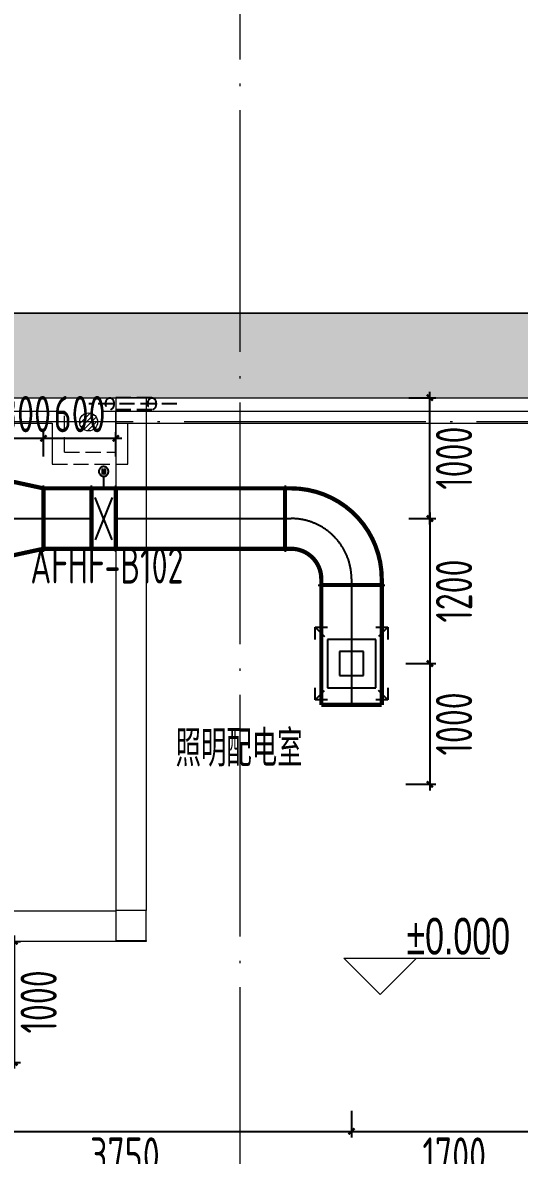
# Model space of a CAD drawing. Extents: x 4 to 13611208, y -605838 to 574722.
# Drawn here: x 13451502 to 13455611, y 198488 to 207864 of the extents above; entities that cross this region are included whole.
import ezdxf

# ---------------------------------------------------------------- set-up
doc = ezdxf.new("R2010")
doc.units = 0
doc.header["$LTSCALE"] = 1000
doc.header["$MEASUREMENT"] = 0
for name, pattern in [('CENTER2', [28.575000000000003, 19.05, -3.175, 3.175, -3.175]), ('DASH', [0.35, 0.25, -0.1]), ('DOTE', [2.4200000000000004, 2, -0.2, 0.02, -0.2])]:
    doc.linetypes.add(name, pattern=pattern)
for name, color, linetype in [('DUCT-K-P标注', 7, 'Continuous'), ('DUCT-K-S中心线', 5, 'CENTER2'), ('DUCT-K-S法兰', 2, 'Continuous'), ('DUCT-K-S管', 40, 'Continuous'), ('DUCT-K-S管端线', 4, 'Continuous'), ('DUCT-K-S阀门', 7, 'Continuous'), ('DUCT-K-S风口', 7, 'Continuous')]:
    doc.layers.add(name, color=color, linetype=linetype)
for name, color, linetype, lineweight in [('pipe排水', 8, 'Continuous', 5), ('建筑底图', 8, 'Continuous', 13), ('预埋管', 8, 'Continuous', 5)]:
    doc.layers.add(name, color=color, linetype=linetype, lineweight=lineweight)
doc.styles.add('67', font='gbenor.shx', dxfattribs={"width": 0.7, "bigfont": 'hztxt.shx'})
doc.styles.add('C', font='HZTXT_E', dxfattribs={"width": 0.7, "bigfont": 'HZTXT'})
doc.styles.add('du', font='gbenor.shx', dxfattribs={"width": 0.8, "bigfont": 'hztxt.shx'})
doc.dimstyles.new('67', dxfattribs={"dimscale": 100, "dimtxt": 3, "dimasz": 0.5, "dimexe": 0.5, "dimexo": 2, "dimgap": 0.5, "dimtad": 2, "dimdec": 0, "dimrnd": 5, "dimzin": 0, "dimdsep": 46, "dimtxsty": 'du', "dimblk": 'ARCHTICK', "dimcen": 0, "dimdle": 0.5, "dimclrd": 256, "dimclre": 256, "dimclrt": 256, "dimazin": 0, "dimtfac": 1, "dimtdec": 0, "dimtix": 1, "dimtmove": 2, "dimatfit": 3, "dimfxl": 100, "dimtolj": 1, "dimtzin": 0, "dimlwd": -1, "dimlwe": -1, "dimarcsym": 0})
pattern_1 = [(45, (793255.2557103541, 7.916241884231567e-09), (-176.7766952966369, 176.7766952966369), []), (49.99999999999999, (793255.2557103541, 7.916241884231567e-09), (717.2601826007534, -62.75213498259511), [75, -825]), (355, (793255.2557103541, 7.916241884231567e-09), (-138.751333613, 752.1921337000118), [60, -660]), (100.4514, (793315.0273903534, -5.229339992074529), (578.5093817140216, 689.4395420609536), [63.74019000000001, -701.142112]), (46.18420000000001, (793255.2557103541, 200.0000000079162), (1067.241048625644, -165.5190143290181), [112.5, -1237.5]), (96.6356, (793344.1924553532, 186.2066930079018), (934.6627055487033, 974.1178709004417), [95.610288, -1051.713]), (351.1842, (793255.2557103541, 200.0000000079162), (934.6619451336272, 974.1186009253246), [90, -990]), (21, (793355.2557103541, 150.0000000079162), (596.9070521184617, -402.6188906653388), [75, -825]), (326.0000000000001, (793355.2557103541, 150.0000000079162), (243.3153319215817, 725.150045046853), [60, -660]), (71.4514, (793404.9979433548, 116.4483940079226), (840.22262858149, 322.5304967099524), [63.74019000000001, -701.142112]), (37.50000000000001, (793255.2557103541, 7.916241884231567e-09), (12.15985531729067, 332.8938538313115), [0, -652, 0, -670, 0, -662.5]), (7.499999999999999, (793255.2557103541, 7.916241884231567e-09), (263.0695374421486, 394.4117118823602), [0, -382, 0, -637, 0, -252.5]), (327.5, (793032.2557103541, 7.916241884231567e-09), (533.822436172409, -22.55487173437976), [0, -250, 0, -780, 0, -1035]), (317.5, (792932.2557103541, 7.916241884231567e-09), (583.1861693423863, 100.1049823323177), [0, -325, 0, -518, 0, -735])]

# ---------------------------------------------------------------- blocks, each defined once
blk = doc.blocks.new('地漏')
at = {"layer": 'pipe排水'}
h = blk.add_hatch(dxfattribs=at)
h.set_pattern_fill('ANSI31', color=8, scale=25, style=0)
h.set_pattern_definition([(45, (-444803.9495521076, -349136.3974404513), (-28.0633003783411, 28.0633003783411), [])])
h.paths.add_polyline_path([(100, 0, 1), (-100, 0, 1)])
blk.add_circle((0, 0), 100, dxfattribs=at)
blk = doc.blocks.new('A$C00460B6A')
at = {"layer": '预埋管', "linetype": 'DASH', "lineweight": -3, "ltscale": 0.5}
for p, q in [((523.463043898344, 100.0014334181324), (174.7439385093749, 100.0014303093776)), ((523.463043898344, 100.0014334181324), (174.7439385093749, 100.0014303093776)), ((729.1189822256565, 50.00143341813236), (-0.006739586591720581, 50.00143030937761)), ((523.4630443789065, 0.00143341813236475), (174.7439389880747, 0.001430309377610683))]:
    blk.add_line(p, q, dxfattribs=at)
for centre in [(174.7439387496561, 50.00143030937761), (523.4630441386253, 50.00143341813236)]:
    blk.add_ellipse(centre, major_axis=(-2.429254217184632e-07, 49.99999999906868), ratio=0.6701911663388869, start_param=3.141592653510884, end_param=9.42477796069047, dxfattribs=at)
blk = doc.blocks.new('_FZH')
blk.add_lwpolyline([(-0.5, -0.5), (0.5, -0.5), (0.5000000000000001, 0.5), (-0.4999999999999999, 0.5)], close=True)
blk = doc.blocks.new('_ArchTick')
at = {"color": 0, "linetype": 'ByBlock', "const_width": 0.4}
blk.add_lwpolyline([(-0.5, -0.5), (0.5, 0.5)], dxfattribs=at)
blk = doc.blocks.new('*D366')
at = {"layer": 'DUCT-K-P标注', "transparency": 16777216}
for p, q in [((13454870.41981525, 203709.5146907184), (13454870.41981525, 204809.5139728815)), ((13454695.4482039, 204759.5139728815), (13454920.41981525, 204759.5139728815)), ((13454695.71884082, 203759.5146907184), (13454920.41981525, 203759.5146907184))]:
    blk.add_line(p, q, dxfattribs=at)
at = {"layer": 'DUCT-K-P标注', "transparency": 16777216, "xscale": 50, "yscale": 50, "zscale": 50}
for p, rotation in [((13454870.41981525, 204759.5139728815), 90), ((13454870.41981525, 203759.5146907184), 270)]:
    blk.add_blockref('_ArchTick', p, dxfattribs=dict(at, rotation=rotation))
at = {"layer": 'DUCT-K-P标注', "transparency": 16777216, "insert": (13455070.41981525, 204259.5143318021), "char_height": 300, "attachment_point": 5, "rotation": 90, "style": 'du'}
blk.add_mtext('\\A1;1000', dxfattribs=at)
blk = doc.blocks.new('*D479')
at = {"layer": 'DUCT-K-P标注', "transparency": 16777216}
for p, q in [((13451374.07389228, 204423.9226198739), (13451324.07389228, 204423.9226198739)), ((13451374.07389228, 204274.5146907186), (13451374.07389228, 204473.9226198739)), ((13451374.07389228, 204423.9226198739), (13451674.47389228, 204423.9226198739)), ((13451674.47389228, 204274.5146907186), (13451674.47389228, 204473.9226198739)), ((13451674.47389228, 204423.9226198739), (13451724.47389228, 204423.9226198739))]:
    blk.add_line(p, q, dxfattribs=at)
at = {"layer": 'DUCT-K-P标注', "transparency": 16777216, "xscale": 50, "yscale": 50, "zscale": 50}
blk.add_blockref('_ArchTick', (13451374.07389228, 204423.9226198739), dxfattribs=at)
at = {"layer": 'DUCT-K-P标注', "transparency": 16777216, "xscale": 50, "yscale": 50, "zscale": 50, "rotation": 180}
blk.add_blockref('_ArchTick', (13451674.47389228, 204423.9226198739), dxfattribs=at)
at = {"layer": 'DUCT-K-P标注', "transparency": 16777216, "insert": (13451524.27389228, 204623.9226198739), "char_height": 300, "attachment_point": 5, "style": 'du'}
blk.add_mtext('\\A1;300', dxfattribs=at)
blk = doc.blocks.new('*D480')
at = {"layer": 'DUCT-K-P标注', "transparency": 16777216}
for p, q in [((13451624.47389228, 204423.9226198739), (13452322.36620434, 204423.9226198739)), ((13451674.47389228, 204274.5146907186), (13451674.47389228, 204473.9226198739)), ((13452272.36620434, 204274.5146907186), (13452272.36620434, 204473.9226198739))]:
    blk.add_line(p, q, dxfattribs=at)
at = {"layer": 'DUCT-K-P标注', "transparency": 16777216, "xscale": 50, "yscale": 50, "zscale": 50, "rotation": 180}
blk.add_blockref('_ArchTick', (13451674.47389228, 204423.9226198739), dxfattribs=at)
at = {"layer": 'DUCT-K-P标注', "transparency": 16777216, "xscale": 50, "yscale": 50, "zscale": 50}
blk.add_blockref('_ArchTick', (13452272.36620434, 204423.9226198739), dxfattribs=at)
at = {"layer": 'DUCT-K-P标注', "transparency": 16777216, "insert": (13451973.42004831, 204623.9226198739), "char_height": 300, "attachment_point": 5, "style": 'du'}
blk.add_mtext('\\A1;600', dxfattribs=at)
blk = doc.blocks.new('*D481')
at = {"layer": 'DUCT-K-P标注', "transparency": 16777216}
for p, q in [((13450472.58630783, 198857.5073482728), (13450472.58630783, 198637.0606962675)), ((13454222.36620459, 198857.5073482728), (13454222.36620459, 198637.0606962675)), ((13450422.58630783, 198687.0606962675), (13454272.36620459, 198687.0606962675))]:
    blk.add_line(p, q, dxfattribs=at)
at = {"layer": 'DUCT-K-P标注', "transparency": 16777216, "xscale": 50, "yscale": 50, "zscale": 50, "rotation": 180}
blk.add_blockref('_ArchTick', (13450472.58630783, 198687.0606962675), dxfattribs=at)
at = {"layer": 'DUCT-K-P标注', "transparency": 16777216, "xscale": 50, "yscale": 50, "zscale": 50}
blk.add_blockref('_ArchTick', (13454222.36620459, 198687.0606962675), dxfattribs=at)
at = {"layer": 'DUCT-K-P标注', "transparency": 16777216, "insert": (13452347.47625621, 198487.0606962675), "char_height": 300, "attachment_point": 5, "style": 'du'}
blk.add_mtext('\\A1;3750', dxfattribs=at)
blk = doc.blocks.new('*D482')
at = {"layer": 'DUCT-K-P标注', "transparency": 16777216}
for p, q in [((13454222.36620459, 198857.5073482728), (13454222.36620459, 198637.0606962675)), ((13455922.36620662, 198857.5073482728), (13455922.36620662, 198637.0606962675)), ((13454172.36620459, 198687.0606962675), (13455972.36620662, 198687.0606962675))]:
    blk.add_line(p, q, dxfattribs=at)
at = {"layer": 'DUCT-K-P标注', "transparency": 16777216, "xscale": 50, "yscale": 50, "zscale": 50, "rotation": 180}
blk.add_blockref('_ArchTick', (13454222.36620459, 198687.0606962675), dxfattribs=at)
at = {"layer": 'DUCT-K-P标注', "transparency": 16777216, "xscale": 50, "yscale": 50, "zscale": 50}
blk.add_blockref('_ArchTick', (13455922.36620662, 198687.0606962675), dxfattribs=at)
at = {"layer": 'DUCT-K-P标注', "transparency": 16777216, "insert": (13455072.3662056, 198487.0606962675), "char_height": 300, "attachment_point": 5, "style": 'du'}
blk.add_mtext('\\A1;1700', dxfattribs=at)
blk = doc.blocks.new('*D483')
at = {"layer": 'DUCT-K-P标注', "transparency": 16777216}
for p, q in [((13451433.9809531, 199207.5073482728), (13451433.9809531, 200309.5146856237)), ((13451278.28363047, 200259.5146856237), (13451483.9809531, 200259.5146856237)), ((13451278.28363047, 199257.5073482728), (13451483.9809531, 199257.5073482728))]:
    blk.add_line(p, q, dxfattribs=at)
at = {"layer": 'DUCT-K-P标注', "transparency": 16777216, "xscale": 50, "yscale": 50, "zscale": 50}
for p, rotation in [((13451433.9809531, 200259.5146856237), 90), ((13451433.9809531, 199257.5073482728), 270)]:
    blk.add_blockref('_ArchTick', p, dxfattribs=dict(at, rotation=rotation))
at = {"layer": 'DUCT-K-P标注', "transparency": 16777216, "insert": (13451633.9809531, 199758.5110169504), "char_height": 300, "attachment_point": 5, "rotation": 90, "style": 'du'}
blk.add_mtext('\\A1;1000', dxfattribs=at)
blk = doc.blocks.new('*D485')
at = {"layer": 'DUCT-K-P标注', "transparency": 16777216}
for p, q in [((13454695.71884082, 203759.5146907184), (13454920.41981525, 203759.5146907184)), ((13454870.41981525, 203809.5146907184), (13454870.41981525, 202509.4487318688)), ((13454672.36620459, 202559.4487318688), (13454920.41981525, 202559.4487318688))]:
    blk.add_line(p, q, dxfattribs=at)
at = {"layer": 'DUCT-K-P标注', "transparency": 16777216, "xscale": 50, "yscale": 50, "zscale": 50}
for p, rotation in [((13454870.41981525, 203759.5146907184), 90), ((13454870.41981525, 202559.4487318688), 270)]:
    blk.add_blockref('_ArchTick', p, dxfattribs=dict(at, rotation=rotation))
at = {"layer": 'DUCT-K-P标注', "transparency": 16777216, "insert": (13455070.41981525, 203159.4817112958), "char_height": 300, "attachment_point": 5, "rotation": 90, "style": 'du'}
blk.add_mtext('\\A1;1200', dxfattribs=at)
blk = doc.blocks.new('*D486')
at = {"layer": 'DUCT-K-P标注', "transparency": 16777216}
for p, q in [((13454672.36620459, 202559.4487318688), (13454920.41981525, 202559.4487318688)), ((13454870.41981525, 202609.4487318688), (13454870.41981525, 201509.5146907187)), ((13454672.36620459, 201559.5146907187), (13454920.41981525, 201559.5146907187))]:
    blk.add_line(p, q, dxfattribs=at)
at = {"layer": 'DUCT-K-P标注', "transparency": 16777216, "xscale": 50, "yscale": 50, "zscale": 50}
for p, rotation in [((13454870.41981525, 202559.4487318688), 90), ((13454870.41981525, 201559.5146907187), 270)]:
    blk.add_blockref('_ArchTick', p, dxfattribs=dict(at, rotation=rotation))
at = {"layer": 'DUCT-K-P标注', "transparency": 16777216, "insert": (13455070.41981525, 202059.481711296), "char_height": 300, "attachment_point": 5, "rotation": 90, "style": 'du'}
blk.add_mtext('\\A1;1000', dxfattribs=at)
blk = doc.blocks.new('$风口$00000060')
for p, q in [((-299.9999999996071, 300.000000000131), (-199.9999999997381, 299.9999999998763)), ((-299.9999999998654, 200.0000000002619), (-299.9999999996071, 300.000000000131)), ((-299.9999999996071, 300.000000000131), (-222.7858342143918, 222.7858342143372)), ((199.9999999997381, 299.9999999995489), (299.9999999996071, 299.9999999998035)), ((299.9999999996071, 299.9999999998035), (222.7858342142099, 222.7858342141917)), ((299.9999999996071, 299.9999999998035), (299.9999999998654, 199.9999999999345)), ((-299.9999999994143, -299.9999999996071), (-299.9999999996726, -199.9999999997381)), ((-299.9999999994143, -299.9999999996071), (-222.7858342140134, -222.7858342139953)), ((299.9999999996071, -300.0000000001346), (222.7858342143918, -222.7858342143372)), ((299.9999999998654, -200.0000000002656), (299.9999999996071, -300.0000000001346)), ((-199.9999999995453, -299.9999999993524), (-299.9999999994143, -299.9999999996071)), ((299.9999999996071, -300.0000000001346), (199.9999999997381, -299.9999999998763))]:
    blk.add_line(p, q)
at = {"color": 0}
for p, q in [((-199.9999999997417, 199.9999999997381), (-199.9999999997417, -199.9999999997381)), ((199.9999999997381, 199.9999999997381), (-199.9999999997417, 199.9999999997381)), ((199.9999999997381, -199.9999999997381), (199.9999999997381, 199.9999999997381)), ((-99.99999999986903, 99.99999999986903), (-99.99999999986903, -99.99999999986903)), ((99.99999999986903, 99.99999999986903), (-99.99999999986903, 99.99999999986903)), ((99.99999999986903, -99.99999999986903), (99.99999999986903, 99.99999999986903)), ((-99.99999999986903, -99.99999999986903), (99.99999999986903, -99.99999999986903)), ((-199.9999999997417, -199.9999999997381), (199.9999999997381, -199.9999999997381))]:
    blk.add_line(p, q, dxfattribs=at)

msp = doc.modelspace()

# ---------------------------------------------------------------- hatches: boundary and pattern name
at = {"layer": '建筑底图'}
h = msp.add_hatch(dxfattribs=at)
h.set_pattern_fill('钢筋混凝土', color=8, scale=100, style=0)
h.set_pattern_definition(pattern_1)
h.paths.add_polyline_path([(13453297.36620497, 204759.513968801), (13453297.36620497, 205459.5139688007), (13459597.36620497, 205459.5139688007), (13459597.36620497, 207859.5147523298), (13473697.36620497, 207859.5147523298), (13473697.36620497, 198159.5146857101), (13472897.36620497, 198159.5146857101), (13472897.36620497, 207059.5147523298), (13460397.36620497, 207059.5147523298), (13460397.36620497, 204759.5139688109)])
h = msp.add_hatch(dxfattribs=at)
h.set_pattern_fill('钢筋混凝土', color=8, scale=100, style=0)
h.set_pattern_definition(pattern_1)
h.paths.add_polyline_path([(13421897.36620497, 205459.513968757), (13421897.36620497, 204559.5139687572), (13422497.36620497, 204559.5139687581), (13422497.36620497, 204759.5139687581), (13453297.36620497, 204759.513968801), (13453297.36620497, 205459.5139688007)])
h.paths.add_polyline_path([(13333997.36620319, 206729.5125361029), (13333397.36620318, 206729.5125338955), (13333397.36620319, 204559.5139686338), (13413397.36620497, 204559.5139687454), (13413397.36620497, 205259.5139687452), (13333997.36620319, 205259.5139686347)])

# ---------------------------------------------------------------- linework, layer by layer
at = {"layer": 'DUCT-K-S中心线'}
for p, q in [((13451374.27389228, 203759.5146907186), (13451674.27389228, 203759.5146907186)), ((13451674.47389228, 203759.5146907186), (13452071.96620432, 203759.514690717)), ((13452272.36620432, 203759.514690717), (13453672.16620459, 203759.5146907184)), ((13453672.36620459, 203759.5146907184), (13453722.36620459, 203759.5146907185)), ((13454222.36620459, 203259.5146907184), (13454222.36620459, 203209.5146907184)), ((13454222.36620459, 203209.3146907184), (13454222.36620459, 202217.4849710866))]:
    msp.add_line(p, q, dxfattribs=at)
msp.add_arc((13453722.36620458, 203259.5146907172), 500.0000000012806, 1.434072921432882e-10, 89.99999999978657, dxfattribs=at)
at = {"layer": 'DUCT-K-S法兰'}
for p, q in [((13451674.37389228, 203484.5146907186), (13451674.37389228, 204034.5146907186)), ((13452072.06620432, 203484.514690717), (13452072.06620432, 204034.514690717)), ((13452272.26620432, 203484.514690717), (13452272.26620432, 204034.514690717)), ((13453672.26620459, 204034.5146907184), (13453672.26620459, 203484.5146907184)), ((13453947.36620459, 203209.4146907184), (13454497.36620459, 203209.4146907184))]:
    msp.add_line(p, q, dxfattribs=at)
at = {"layer": 'DUCT-K-S法兰', "color": 18, "true_color": 0x000000}
for p in [(13451674.27389228, 203759.5146907186, 4300), (13451674.47389228, 203759.5146907186, 4300), (13452071.96620432, 203759.514690717, 4300), (13452072.16620432, 203759.514690717, 4300), (13452272.16620432, 203759.514690717, 4300), (13452272.36620432, 203759.514690717, 4300), (13453672.16620459, 203759.5146907184, 4300), (13453672.36620459, 203759.5146907184, 4300), (13454222.36620459, 203209.5146907184, 4300), (13454222.36620459, 203209.3146907184, 4300)]:
    msp.add_point(p, dxfattribs=at)
at = {"layer": 'DUCT-K-S管', "const_width": 35}
for points in [[(13451374.27389228, 204074.5146907186), (13451674.27389228, 204009.5146907186)], [(13452071.96620432, 204009.514690717), (13451674.47389228, 204009.5146907186)], [(13451674.47389228, 204009.5146907186), (13451674.47389228, 203509.5146907186)], [(13452071.96620432, 203509.514690717), (13452071.96620432, 204009.514690717)], [(13452072.16620432, 204009.514690717), (13452272.16620432, 204009.514690717)], [(13453672.16620459, 204009.5146907184), (13452272.36620432, 204009.514690717)], [(13452272.36620432, 204009.514690717), (13452272.36620432, 203509.514690717)], [(13453672.16620459, 203509.5146907184), (13453672.16620459, 204009.5146907184)], [(13453672.36620459, 204009.5146907184), (13453722.36620459, 204009.5146907185)], [(13451374.27389228, 203444.5146907186), (13451674.27389228, 203509.5146907186)], [(13451674.47389228, 203509.5146907186), (13452071.96620432, 203509.514690717)], [(13452272.16620432, 203509.514690717), (13452072.16620432, 203509.514690717)], [(13452272.36620432, 203509.514690717), (13453672.16620459, 203509.5146907184)], [(13453722.36620459, 203509.5146907185), (13453672.36620459, 203509.5146907184)], [(13453972.36620459, 203209.5146907184), (13453972.36620459, 203259.5146907184)], [(13454472.36620459, 203259.5146907184), (13454472.36620459, 203209.5146907184)], [(13453972.36620459, 203209.3146907184), (13453972.36620459, 202217.4849710866)], [(13454472.36620459, 203209.3146907184), (13453972.36620459, 203209.3146907184)], [(13454472.36620459, 202217.4849710866), (13454472.36620459, 203209.3146907184)], [(13453972.36620459, 202217.4849710866), (13454472.36620459, 202217.4849710866)]]:
    msp.add_lwpolyline(points, dxfattribs=at)
at = {"layer": 'DUCT-K-S管', "extrusion": (0, 0, -1), "const_width": 35}
for points in [[(-13453722.36620459, 204009.5146907185, 0.4142135623736065), (-13454472.36620458, 203259.5146907184)], [(-13453722.36620459, 203509.5146907185, 0.414213562372379), (-13453972.36620459, 203259.5146907184)]]:
    msp.add_lwpolyline(points, format="xyb", dxfattribs=at)
at = {"layer": 'DUCT-K-S管', "color": 18, "true_color": 0x000000}
for p in [(13451674.27389228, 203759.5146907186, 4300), (13453672.36620459, 203759.5146907184, 4300), (13454222.36620459, 203209.5146907184, 4300)]:
    msp.add_point(p, dxfattribs=at)
at = {"layer": 'DUCT-K-S管端线'}
for p, q in [((13451674.27389228, 203509.5146907186), (13451674.27389228, 204009.5146907186)), ((13452072.16620432, 204009.514690717), (13452072.16620432, 203509.514690717)), ((13452272.16620432, 204009.514690717), (13452272.16620432, 203509.514690717)), ((13453672.36620459, 204009.5146907184), (13453672.36620459, 203509.5146907184)), ((13454472.36620459, 203209.5146907184), (13453972.36620459, 203209.5146907184))]:
    msp.add_line(p, q, dxfattribs=at)
at = {"layer": 'DUCT-K-S阀门'}
for p, q in [((13452133.04030029, 204157.8311583497), (13452132.26364231, 204152.3049496668)), ((13452132.26364231, 204152.3049496668), (13452132.26364231, 204146.7244317672)), ((13452132.26364231, 204146.7244317672), (13452133.04030029, 204141.1982230843)), ((13452134.57849949, 204163.19549645), (13452133.04030029, 204157.8311583497)), ((13452133.04030029, 204141.1982230843), (13452134.57849949, 204135.833884984)), ((13452136.84830061, 204168.2935532285), (13452134.57849949, 204163.19549645)), ((13452134.57849949, 204135.833884984), (13452136.84830061, 204130.7358282056)), ((13452139.80552455, 204173.0261008087), (13452136.84830061, 204168.2935532285)), ((13452136.84830061, 204130.7358282056), (13452139.80552455, 204126.0032806253)), ((13452143.39261231, 204177.3010255354), (13452139.80552455, 204173.0261008087)), ((13452139.80552455, 204126.0032806253), (13452143.39261231, 204121.7283558987)), ((13452147.53974531, 204181.0351208613), (13452143.39261231, 204177.3010255354)), ((13452143.39261231, 204121.7283558987), (13452147.53974531, 204117.9942605727)), ((13452152.16620432, 204184.1557068684), (13452147.53974531, 204181.0351208613)), ((13452147.53974531, 204117.9942605727), (13452152.16620432, 204114.8736745656)), ((13452157.18194059, 204186.6020448997), (13452152.16620432, 204184.1557068684)), ((13452162.4893285, 204188.326519768), (13452157.18194059, 204186.6020448997)), ((13452161.19477575, 204175.0739717961), (13452172.16621852, 204124.0147509503)), ((13452161.19477575, 204124.014690717), (13452161.19477575, 204175.0739717961)), ((13452167.98506579, 204189.2955665317), (13452162.4893285, 204188.326519768)), ((13452173.56218419, 204189.4903237978), (13452167.98506579, 204189.2955665317)), ((13452172.16621852, 204124.0147509503), (13452183.137658, 204175.0146858747)), ((13452179.11213143, 204188.9070008375), (13452173.56218419, 204189.4903237978)), ((13452184.5268841, 204187.5569513688), (13452179.11213143, 204188.9070008375)), ((13452183.137658, 204175.0146858747), (13452183.137658, 204124.014690717)), ((13452189.7010502, 204185.466452569), (13452184.5268841, 204187.5569513688)), ((13452194.53392046, 204182.6761936192), (13452189.7010502, 204185.466452569)), ((13452198.93142858, 204179.2404837361), (13452194.53392046, 204182.6761936192)), ((13452194.53392046, 204116.3531878148), (13452198.93142858, 204119.7888976979)), ((13452202.80798205, 204175.2261951045), (13452198.93142858, 204179.2404837361)), ((13452198.93142858, 204119.7888976979), (13452202.80798205, 204123.8031863295)), ((13452206.08812817, 204170.7114612864), (13452202.80798205, 204175.2261951045)), ((13452202.80798205, 204123.8031863295), (13452206.08812817, 204128.3179201477)), ((13452208.70802263, 204165.7841564401), (13452206.08812817, 204170.7114612864)), ((13452206.08812817, 204128.3179201477), (13452208.70802263, 204133.245224994)), ((13452210.61667216, 204160.5401849497), (13452208.70802263, 204165.7841564401)), ((13452208.70802263, 204133.245224994), (13452210.61667216, 204138.4891964843)), ((13452211.77692707, 204155.0816147554), (13452210.61667216, 204160.5401849497)), ((13452210.61667216, 204138.4891964843), (13452211.77692707, 204143.9477666786)), ((13452212.16620432, 204149.514690717), (13452211.77692707, 204155.0816147554)), ((13452211.77692707, 204143.9477666786), (13452212.16620432, 204149.514690717)), ((13452152.16620432, 204114.8736745656), (13452157.18194059, 204112.4273365343)), ((13452157.18194059, 204112.4273365343), (13452162.4893285, 204110.702861666)), ((13452162.4893285, 204110.702861666), (13452167.98506579, 204109.7338149023)), ((13452167.98506579, 204109.7338149023), (13452173.56218419, 204109.5390576363)), ((13452172.16620432, 204009.514690717), (13452172.16620432, 204109.514690717)), ((13452173.56218419, 204109.5390576363), (13452179.11213143, 204110.1223805965)), ((13452179.11213143, 204110.1223805965), (13452184.5268841, 204111.4724300652)), ((13452184.5268841, 204111.4724300652), (13452189.7010502, 204113.5629288651)), ((13452189.7010502, 204113.5629288651), (13452194.53392046, 204116.3531878148)), ((13452242.24487476, 203584.5638942881), (13452102.08753389, 203934.4654871458)), ((13452242.16620432, 203934.514690717), (13452102.16620432, 203584.514690717))]:
    msp.add_line(p, q, dxfattribs=at)
at = {"layer": '建筑底图', "color": 8, "linetype": 'DOTE'}
for p, q in [((13453297.36620497, 209559.5146856282), (13453297.36620496, 163209.5146856345)), ((13474197.36620497, 204559.5146856282), (13119297.36620772, 204559.5146856282))]:
    msp.add_line(p, q, dxfattribs=at)
at = {"layer": '建筑底图', "color": 8}
for p, q in [((13421797.36620497, 205459.5139687569), (13459597.36620497, 205459.5139688094)), ((13422497.36620497, 204759.5139687581), (13460397.36620497, 204759.5139688109)), ((13422497.36620499, 204759.5139674949), (13460397.36620499, 204759.5139675477)), ((13452272.36620434, 204759.5139687961), (13452272.36620429, 200515.5)), ((13452522.36620434, 204759.5139687961), (13452272.36620434, 204759.5139687961)), ((13452522.36620434, 204759.5139687961), (13452522.36620434, 200515.5)), ((13432797.3711812, 204649.5139687578), (13451847.36620433, 204649.5139687327)), ((13452172.36620433, 204649.5139687328), (13456172.36620673, 204649.5139687578)), ((13452272.36620433, 204309.5143893244), (13452272.36620433, 204649.5139687319)), ((13432697.3711812, 204549.5139687578), (13451747.36620433, 204549.5139687327)), ((13451747.36620433, 204549.5139687327), (13451747.36620433, 204209.5143893244)), ((13452272.36620433, 204549.5139687328), (13456147.36620673, 204549.5139687578)), ((13452372.36620433, 204209.5143893244), (13452372.36620433, 204549.5139687319)), ((13452272.3662043, 200509.5146856224), (13448972.36620508, 200509.5146856407)), ((13452522.36620431, 200259.5146856222), (13448972.36620438, 200259.5146856261)), ((13452522.36620434, 200265.5), (13452522.36620431, 200259.5146856222))]:
    msp.add_line(p, q, dxfattribs=at)
at = {"layer": '建筑底图', "color": 8, "linetype": 'DASH', "ltscale": 0.5}
for p, q in [((13451847.36620433, 204309.5143893244), (13451847.36620433, 204649.5139687327)), ((13451847.36620433, 204309.5143893244), (13452272.36620433, 204309.5143893244)), ((13451747.36620433, 204209.5143893244), (13452372.36620433, 204209.5143893244))]:
    msp.add_line(p, q, dxfattribs=at)
at = {"layer": '建筑底图'}
for p, q in [((13454459.24052796, 199819.8050379669), (13454159.24052796, 200119.8050379669)), ((13454159.24052796, 200119.8050379669), (13455365.27896076, 200119.8050379669)), ((13454459.24052796, 199819.8050379669), (13454759.24052796, 200119.8050379669))]:
    msp.add_line(p, q, dxfattribs=at)
at = {"layer": '建筑底图', "color": 8}
for points in [[(13473697.36620497, 207859.5147523294), (13459597.36620497, 207859.5147523294), (13459597.36620497, 205459.5139688094), (13421797.36620497, 205459.5139688094), (13421797.36620497, 205259.5139687569), (13333997.36620318, 205259.5139784271)], [(13422497.36620497, 204559.5139687581), (13422497.36620497, 204759.5139687578), (13456172.36620673, 204759.5139687578)]]:
    msp.add_lwpolyline(points, dxfattribs=at)
msp.add_circle((13452047.36683191, 204559.5132518023), 74.99999999998633, dxfattribs=at)

# ---------------------------------------------------------------- block references
at = {"layer": 'DUCT-K-S风口'}
msp.add_blockref('$风口$00000060', (13454222.36620459, 202559.4810886164, 3500), dxfattribs=at)
at = {"layer": '建筑底图', "color": 8}
msp.add_blockref('A$C00460B6A', (13452048.26270722, 204659.5125299984), dxfattribs=at)
at = {"layer": '建筑底图', "color": 8, "ltscale": 3.5, "xscale": 0.7499999999999998, "yscale": 0.7499999999999998, "zscale": 0.7499999999999998}
msp.add_blockref('地漏', (13452047.36683191, 204559.5132518023), dxfattribs=at)
at = {"layer": '建筑底图', "color": 8, "xscale": 250, "yscale": 250, "zscale": 250}
msp.add_blockref('_FZH', (13452397.36620426, 200390.5000002307), dxfattribs=at)

# ---------------------------------------------------------------- texts
at = {"layer": 'DUCT-K-P标注', "style": '67', "width": 0.75}
msp.add_text('AFHF-B102', height=300, dxfattribs=at).set_placement((13451566.22679497, 203221.8860532018, 9900))
at = {"layer": '建筑底图', "color": 8, "style": 'C', "width": 0.7}
msp.add_text('照明配电室', height=300, dxfattribs=at).set_placement((13452767.14194648, 201707.5926961954))
at = {"layer": '建筑底图', "style": 'C', "width": 0.7}
msp.add_text('%%P0.000', height=300, dxfattribs=at).set_placement((13454676.98530401, 200152.7727785893))

# ---------------------------------------------------------------- dimensions: what is measured, and where the dimension line sits
at = {"layer": 'DUCT-K-P标注'}
for base, p1, p2, picture, middle in [((13451674.47389228, 204423.9226198739), (13451374.07389228, 204074.5146907186, 4360), (13451674.47389228, 204074.5146907186, 4360), '*D479', (13451524.27389228, 204623.9226198739)), ((13452272.36620434, 204423.9226198739), (13451674.47389228, 204074.5146907186, 4360), (13452272.36620434, 204074.5146907186, 4360), '*D480', (13451973.42004831, 204623.9226198739)), ((13454222.36620459, 198687.0606962675), (13450472.58630783, 199057.5073482728, 3500), (13454222.36620459, 199057.5073482728, 3500), '*D481', (13452347.47625621, 198487.0606962675)), ((13455922.36620662, 198687.0606962675), (13454222.36620459, 199057.5073482728, 3500), (13455922.36620662, 199057.5073482728, 3500), '*D482', (13455072.3662056, 198487.0606962675))]:
    dim = msp.add_linear_dim(base=base, p1=p1, p2=p2, dimstyle='67', dxfattribs=at)
    dim.commit()
    dim.dimension.update_dxf_attribs({"geometry": picture, "text_midpoint": middle})
for base, p1, p2, picture, middle in [((13454870.41981525, 204759.5139728815, -4300), (13454495.71884082, 203759.5146907184, 4300), (13454495.4482039, 204759.5139728815, -4300), '*D366', (13455070.41981525, 204259.5143318021, -4300)), ((13454870.41981525, 202559.4487318688), (13454495.71884082, 203759.5146907184, 4300), (13454472.36620459, 202559.4487318688, 4299.999999999999), '*D485', (13455070.41981525, 203159.4817112958)), ((13454870.41981525, 201559.5146907187), (13454472.36620459, 202559.4487318688, 4299.999999999999), (13454472.36620459, 201559.5146907187, 4299.999999999999), '*D486', (13455070.41981525, 202059.481711296)), ((13451433.9809531, 200259.5146856237, -3500), (13451078.28363047, 199257.5073482728), (13451078.28363047, 200259.5146856237, 800), '*D483', (13451633.9809531, 199758.5110169504, -3500))]:
    dim = msp.add_linear_dim(base=base, p1=p1, p2=p2, angle=90, dimstyle='67', dxfattribs=at)
    dim.commit()
    dim.dimension.update_dxf_attribs({"geometry": picture, "text_midpoint": middle})

doc.saveas('drawing.dxf')
